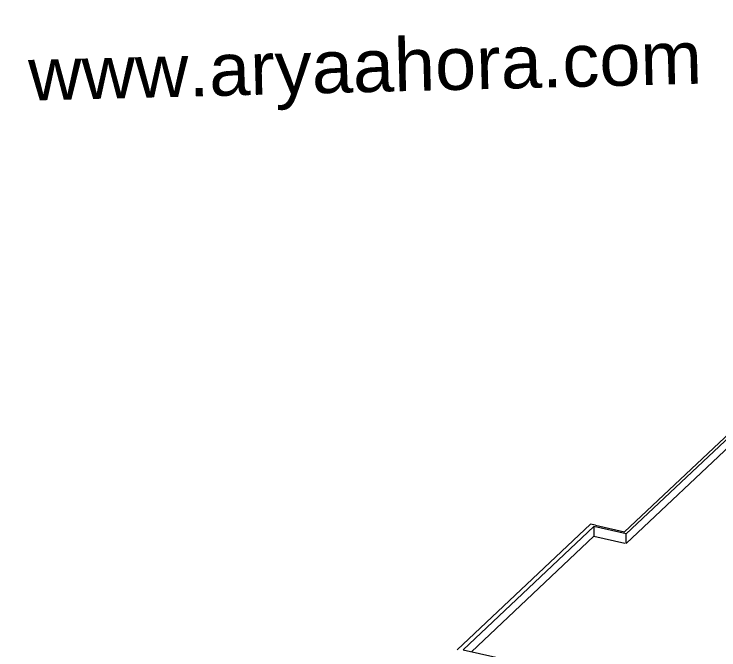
# Model space of a CAD drawing. Header units: millimetres. Extents: x -37866 to 44733, y -22737 to 33386.
# Drawn here: x -31876 to -5679, y 9767 to 33386 of the extents above; entities that cross this region are included whole.
import ezdxf

# ---------------------------------------------------------------- set-up
doc = ezdxf.new("R2010")
doc.units = ezdxf.units.MM
for name, color, linetype, lineweight in [('A-FLOR', 192, 'Continuous', 9), ('A-WALL', 113, 'Continuous', 9), ('G-ANNO-TEXT', 231, 'Continuous', 9), ('I-WALL', 2, 'Continuous', 9)]:
    doc.layers.add(name, color=color, linetype=linetype, lineweight=lineweight)
doc.styles.add('Arial', font='arial.ttf', dxfattribs={"height": 1967.065868})

msp = doc.modelspace()

# ---------------------------------------------------------------- linework, layer by layer
at = {"layer": 'A-FLOR'}
msp.add_line((-10325, 13990), (-14880, 9699), dxfattribs=at)
at = {"layer": 'A-WALL'}
for p, q in [((-15408, 9767), (-10451, 14437)), ((-10271, 14396), (-10451, 14437)), ((-10325, 14345), (-15184, 9767))]:
    msp.add_line(p, q, dxfattribs=at)
at = {"layer": 'I-WALL'}
for p, q in [((-9182, 14150), (6511, 28936)), ((6568, 28859), (-9125, 14074)), ((-9125, 13719), (6568, 28504)), ((-9125, 14074), (-10325, 14345)), ((-10325, 14345), (-10325, 13990)), ((-10271, 14396), (-9182, 14150)), ((-10325, 13990), (-9180, 13731)), ((-9125, 13719), (-9125, 14074)), ((-15184, 9767), (-13366, 9357))]:
    msp.add_line(p, q, dxfattribs=at)

# ---------------------------------------------------------------- texts
at = {"layer": 'G-ANNO-TEXT', "color": 7, "insert": (-31372, 32139), "char_height": 1967.07, "width": 29496, "attachment_point": 1, "rotation": 1.4424, "line_spacing_factor": 0.938532, "style": 'Arial', "bg_fill": 3, "box_fill_scale": 1.25, "bg_fill_color": 0, "bg_fill_transparency": 0}
msp.add_mtext('www.aryaahora.com', dxfattribs=at)

doc.saveas('drawing.dxf')
